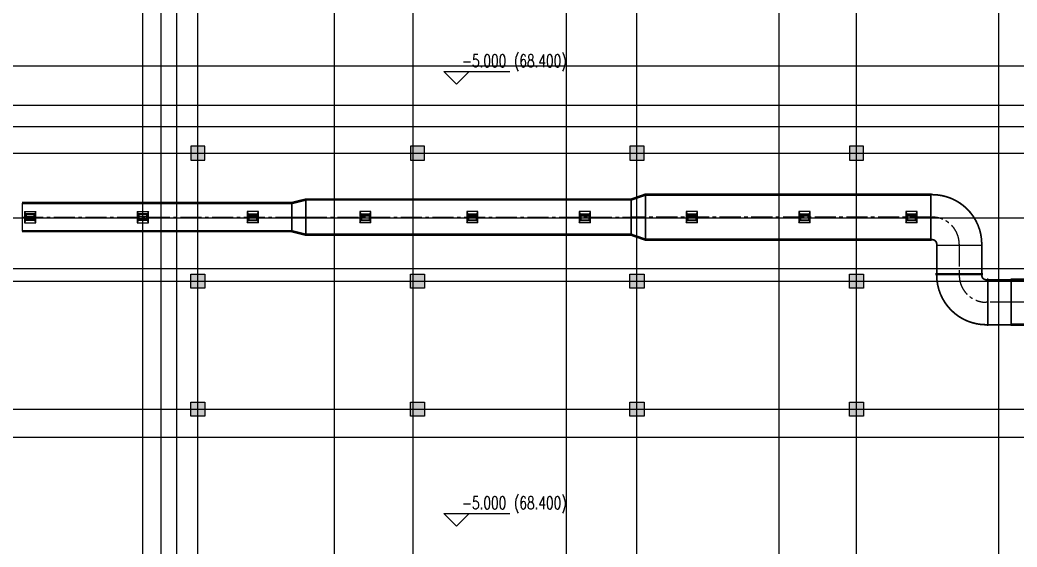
# Model space of a CAD drawing. Extents: x 369444 to 684549, y -549309 to 575337.
# Drawn here: x 431907 to 467325, y 83204 to 101943 of the extents above; entities that cross this region are included whole.
import ezdxf

# ---------------------------------------------------------------- set-up
doc = ezdxf.new("R2010")
doc.units = 0
doc.header["$LTSCALE"] = 1000
doc.header["$MEASUREMENT"] = 0
doc.linetypes.add('CENTER2', pattern=[1.125, 0.75, -0.125, 0.125, -0.125])
for name, color, linetype in [('COLUMN', 9, 'Continuous'), ('DOTE', 1, 'Continuous'), ('DUCT-排烟中心线', 5, 'CENTER2'), ('DUCT-排烟法兰', 4, 'Continuous'), ('DUCT-排烟管', 2, 'Continuous'), ('DUCT-排烟管端线', 4, 'Continuous'), ('景观场地标高', 4, 'Continuous'), ('风管标注', 3, 'Continuous')]:
    doc.layers.add(name, color=color, linetype=linetype)
doc.styles.add('_TCH_DIM', font='SIMPLEX', dxfattribs={"bigfont": 'GBCBIG'})

# ---------------------------------------------------------------- blocks, each defined once
blk = doc.blocks.new('column500')
h = blk.add_hatch(color=0)
h.dxf.hatch_style = 1
h.paths.add_polyline_path([(-216381, -381440), (-215881, -381440), (-215881, -380940), (-216381, -380940)])
at = {"color": 0}
blk.add_lwpolyline([(-216381, -381440), (-215881, -381440), (-215881, -380940), (-216381, -380940)], close=True, dxfattribs=at)
blk = doc.blocks.new('N-风管')
at = {"color": 0, "linetype": 'Continuous'}
for p, q in [((38489268030.223869, 3905189605.368588, 2600), (38489268430.223869, 3905189605.368588, 2600)), ((38489272030.223869, 3905189605.368588, 2600), (38489272430.223869, 3905189605.368588, 2600)), ((38489276331.104851, 3905189205.368588, 2600), (38489275931.104851, 3905189205.368588, 2600)), ((38489280331.104851, 3905189205.368588, 2600), (38489279931.104851, 3905189205.368588, 2600)), ((38489284131.104851, 3905189205.368588, 2600), (38489283731.104851, 3905189205.368588, 2600)), ((38489288131.104851, 3905189205.368588, 2600), (38489287731.104851, 3905189205.368588, 2600)), ((38489291931.104851, 3905189205.368588, 2600), (38489291531.104851, 3905189205.368588, 2600)), ((38489295931.104851, 3905189205.368588, 2600), (38489295531.104851, 3905189205.368588, 2600)), ((38489299731.104851, 3905189205.368588, 2600), (38489299331.104851, 3905189205.368588, 2600))]:
    blk.add_line(p, q, dxfattribs=at)
at = {"color": 0}
for p, q in [((38489268030.223869, 3905189605.368588, 2600), (38489268030.223869, 3905189205.368588, 2600)), ((38489268030.223869, 3905189605.368588, 2600), (38489268070.223869, 3905189516.4797, 2600)), ((38489268070.223869, 3905189442.405625, 2600), (38489268382.223869, 3905189442.405625, 2600)), ((38489268430.223869, 3905189605.368588, 2600), (38489268382.223869, 3905189516.4797, 2600)), ((38489268430.223869, 3905189205.368588, 2600), (38489268430.223869, 3905189605.368588, 2600)), ((38489272030.223869, 3905189605.368588, 2600), (38489272030.223869, 3905189205.368588, 2600)), ((38489272030.223869, 3905189605.368588, 2600), (38489272070.223869, 3905189516.4797, 2600)), ((38489272070.223869, 3905189442.405625, 2600), (38489272382.223869, 3905189442.405625, 2600)), ((38489272430.223869, 3905189605.368588, 2600), (38489272382.223869, 3905189516.4797, 2600)), ((38489272430.223869, 3905189205.368588, 2600), (38489272430.223869, 3905189605.368588, 2600)), ((38489275931.104851, 3905189605.368588, 2600), (38489275979.104851, 3905189516.4797, 2600)), ((38489276331.104851, 3905189605.368588, 2600), (38489275931.104851, 3905189605.368588, 2600)), ((38489275931.104851, 3905189605.368588, 2600), (38489275931.104851, 3905189205.368588, 2600)), ((38489276291.104851, 3905189442.405625, 2600), (38489275979.104851, 3905189442.405625, 2600)), ((38489276291.104851, 3905189516.4797, 2600), (38489276331.104851, 3905189605.368588, 2600)), ((38489276331.104851, 3905189205.368588, 2600), (38489276331.104851, 3905189605.368588, 2600)), ((38489279931.104851, 3905189605.368588, 2600), (38489279979.104851, 3905189516.4797, 2600)), ((38489280331.104851, 3905189605.368588, 2600), (38489279931.104851, 3905189605.368588, 2600)), ((38489279931.104851, 3905189605.368588, 2600), (38489279931.104851, 3905189205.368588, 2600)), ((38489280291.104851, 3905189442.405625, 2600), (38489279979.104851, 3905189442.405625, 2600)), ((38489280291.104851, 3905189516.4797, 2600), (38489280331.104851, 3905189605.368588, 2600)), ((38489280331.104851, 3905189205.368588, 2600), (38489280331.104851, 3905189605.368588, 2600)), ((38489283731.104851, 3905189605.368588, 2600), (38489283779.104851, 3905189516.4797, 2600)), ((38489284131.104851, 3905189605.368588, 2600), (38489283731.104851, 3905189605.368588, 2600)), ((38489283731.104851, 3905189605.368588, 2600), (38489283731.104851, 3905189205.368588, 2600)), ((38489284091.104851, 3905189442.405625, 2600), (38489283779.104851, 3905189442.405625, 2600)), ((38489284091.104851, 3905189516.4797, 2600), (38489284131.104851, 3905189605.368588, 2600)), ((38489284131.104851, 3905189205.368588, 2600), (38489284131.104851, 3905189605.368588, 2600)), ((38489287731.104851, 3905189605.368588, 2600), (38489287779.104851, 3905189516.4797, 2600)), ((38489288131.104851, 3905189605.368588, 2600), (38489287731.104851, 3905189605.368588, 2600)), ((38489287731.104851, 3905189605.368588, 2600), (38489287731.104851, 3905189205.368588, 2600)), ((38489288091.104851, 3905189442.405625, 2600), (38489287779.104851, 3905189442.405625, 2600)), ((38489288091.104851, 3905189516.4797, 2600), (38489288131.104851, 3905189605.368588, 2600)), ((38489288131.104851, 3905189205.368588, 2600), (38489288131.104851, 3905189605.368588, 2600)), ((38489291531.104851, 3905189605.368588, 2600), (38489291579.104851, 3905189516.4797, 2600)), ((38489291931.104851, 3905189605.368588, 2600), (38489291531.104851, 3905189605.368588, 2600)), ((38489291531.104851, 3905189605.368588, 2600), (38489291531.104851, 3905189205.368588, 2600)), ((38489291891.104851, 3905189442.405625, 2600), (38489291579.104851, 3905189442.405625, 2600)), ((38489291891.104851, 3905189516.4797, 2600), (38489291931.104851, 3905189605.368588, 2600)), ((38489291931.104851, 3905189205.368588, 2600), (38489291931.104851, 3905189605.368588, 2600)), ((38489295531.104851, 3905189605.368588, 2600), (38489295579.104851, 3905189516.4797, 2600)), ((38489295931.104851, 3905189605.368588, 2600), (38489295531.104851, 3905189605.368588, 2600)), ((38489295531.104851, 3905189605.368588, 2600), (38489295531.104851, 3905189205.368588, 2600)), ((38489295891.104851, 3905189442.405625, 2600), (38489295579.104851, 3905189442.405625, 2600)), ((38489295891.104851, 3905189516.4797, 2600), (38489295931.104851, 3905189605.368588, 2600)), ((38489295931.104851, 3905189205.368588, 2600), (38489295931.104851, 3905189605.368588, 2600)), ((38489299331.104851, 3905189605.368588, 2600), (38489299379.104851, 3905189516.4797, 2600)), ((38489299731.104851, 3905189605.368588, 2600), (38489299331.104851, 3905189605.368588, 2600)), ((38489299331.104851, 3905189605.368588, 2600), (38489299331.104851, 3905189205.368588, 2600)), ((38489299691.104851, 3905189442.405625, 2600), (38489299379.104851, 3905189442.405625, 2600)), ((38489299691.104851, 3905189516.4797, 2600), (38489299731.104851, 3905189605.368588, 2600)), ((38489299731.104851, 3905189205.368588, 2600), (38489299731.104851, 3905189605.368588, 2600)), ((38489268070.223869, 3905189294.257477, 2600), (38489268030.223869, 3905189205.368588, 2600)), ((38489268030.223869, 3905189205.368588, 2600), (38489268430.223869, 3905189205.368588, 2600)), ((38489268070.223869, 3905189368.331552, 2600), (38489268382.223869, 3905189368.331552, 2600)), ((38489268430.223869, 3905189205.368588, 2600), (38489268382.223869, 3905189294.257477, 2600)), ((38489272070.223869, 3905189294.257477, 2600), (38489272030.223869, 3905189205.368588, 2600)), ((38489272030.223869, 3905189205.368588, 2600), (38489272430.223869, 3905189205.368588, 2600)), ((38489272070.223869, 3905189368.331552, 2600), (38489272382.223869, 3905189368.331552, 2600)), ((38489272430.223869, 3905189205.368588, 2600), (38489272382.223869, 3905189294.257477, 2600)), ((38489275931.104851, 3905189205.368588, 2600), (38489275979.104851, 3905189294.257477, 2600)), ((38489276291.104851, 3905189368.331552, 2600), (38489275979.104851, 3905189368.331552, 2600)), ((38489276331.104851, 3905189205.368588, 2600), (38489276291.104851, 3905189294.257477, 2600)), ((38489279931.104851, 3905189205.368588, 2600), (38489279979.104851, 3905189294.257477, 2600)), ((38489280291.104851, 3905189368.331552, 2600), (38489279979.104851, 3905189368.331552, 2600)), ((38489280331.104851, 3905189205.368588, 2600), (38489280291.104851, 3905189294.257477, 2600)), ((38489283731.104851, 3905189205.368588, 2600), (38489283779.104851, 3905189294.257477, 2600)), ((38489284091.104851, 3905189368.331552, 2600), (38489283779.104851, 3905189368.331552, 2600)), ((38489284131.104851, 3905189205.368588, 2600), (38489284091.104851, 3905189294.257477, 2600)), ((38489287731.104851, 3905189205.368588, 2600), (38489287779.104851, 3905189294.257477, 2600)), ((38489288091.104851, 3905189368.331552, 2600), (38489287779.104851, 3905189368.331552, 2600)), ((38489288131.104851, 3905189205.368588, 2600), (38489288091.104851, 3905189294.257477, 2600)), ((38489291531.104851, 3905189205.368588, 2600), (38489291579.104851, 3905189294.257477, 2600)), ((38489291891.104851, 3905189368.331552, 2600), (38489291579.104851, 3905189368.331552, 2600)), ((38489291931.104851, 3905189205.368588, 2600), (38489291891.104851, 3905189294.257477, 2600)), ((38489295531.104851, 3905189205.368588, 2600), (38489295579.104851, 3905189294.257477, 2600)), ((38489295891.104851, 3905189368.331552, 2600), (38489295579.104851, 3905189368.331552, 2600)), ((38489295931.104851, 3905189205.368588, 2600), (38489295891.104851, 3905189294.257477, 2600)), ((38489299331.104851, 3905189205.368588, 2600), (38489299379.104851, 3905189294.257477, 2600)), ((38489299691.104851, 3905189368.331552, 2600), (38489299379.104851, 3905189368.331552, 2600)), ((38489299731.104851, 3905189205.368588, 2600), (38489299691.104851, 3905189294.257477, 2600))]:
    blk.add_line(p, q, dxfattribs=at)
at = {"color": 0, "lineweight": 40}
for p, q in [((38489268070.223869, 3905189516.4797, 2600), (38489268070.223869, 3905189294.257477, 2600)), ((38489268382.223869, 3905189516.4797, 2600), (38489268070.223869, 3905189516.4797, 2600)), ((38489268382.223869, 3905189294.257477, 2600), (38489268382.223869, 3905189516.4797, 2600)), ((38489272070.223869, 3905189516.4797, 2600), (38489272070.223869, 3905189294.257477, 2600)), ((38489272382.223869, 3905189516.4797, 2600), (38489272070.223869, 3905189516.4797, 2600)), ((38489272382.223869, 3905189294.257477, 2600), (38489272382.223869, 3905189516.4797, 2600)), ((38489275979.104851, 3905189516.4797, 2600), (38489275979.104851, 3905189294.257477, 2600)), ((38489275979.104851, 3905189516.4797, 2600), (38489276291.104851, 3905189516.4797, 2600)), ((38489276291.104851, 3905189294.257477, 2600), (38489276291.104851, 3905189516.4797, 2600)), ((38489279979.104851, 3905189516.4797, 2600), (38489279979.104851, 3905189294.257477, 2600)), ((38489279979.104851, 3905189516.4797, 2600), (38489280291.104851, 3905189516.4797, 2600)), ((38489280291.104851, 3905189294.257477, 2600), (38489280291.104851, 3905189516.4797, 2600)), ((38489283779.104851, 3905189516.4797, 2600), (38489283779.104851, 3905189294.257477, 2600)), ((38489283779.104851, 3905189516.4797, 2600), (38489284091.104851, 3905189516.4797, 2600)), ((38489284091.104851, 3905189294.257477, 2600), (38489284091.104851, 3905189516.4797, 2600)), ((38489287779.104851, 3905189516.4797, 2600), (38489287779.104851, 3905189294.257477, 2600)), ((38489287779.104851, 3905189516.4797, 2600), (38489288091.104851, 3905189516.4797, 2600)), ((38489288091.104851, 3905189294.257477, 2600), (38489288091.104851, 3905189516.4797, 2600)), ((38489291579.104851, 3905189516.4797, 2600), (38489291579.104851, 3905189294.257477, 2600)), ((38489291579.104851, 3905189516.4797, 2600), (38489291891.104851, 3905189516.4797, 2600)), ((38489291891.104851, 3905189294.257477, 2600), (38489291891.104851, 3905189516.4797, 2600)), ((38489295579.104851, 3905189516.4797, 2600), (38489295579.104851, 3905189294.257477, 2600)), ((38489295579.104851, 3905189516.4797, 2600), (38489295891.104851, 3905189516.4797, 2600)), ((38489295891.104851, 3905189294.257477, 2600), (38489295891.104851, 3905189516.4797, 2600)), ((38489299379.104851, 3905189516.4797, 2600), (38489299379.104851, 3905189294.257477, 2600)), ((38489299379.104851, 3905189516.4797, 2600), (38489299691.104851, 3905189516.4797, 2600)), ((38489299691.104851, 3905189294.257477, 2600), (38489299691.104851, 3905189516.4797, 2600)), ((38489268382.223869, 3905189294.257477, 2600), (38489268070.223869, 3905189294.257477, 2600)), ((38489272382.223869, 3905189294.257477, 2600), (38489272070.223869, 3905189294.257477, 2600)), ((38489275979.104851, 3905189294.257477, 2600), (38489276291.104851, 3905189294.257477, 2600)), ((38489279979.104851, 3905189294.257477, 2600), (38489280291.104851, 3905189294.257477, 2600)), ((38489283779.104851, 3905189294.257477, 2600), (38489284091.104851, 3905189294.257477, 2600)), ((38489287779.104851, 3905189294.257477, 2600), (38489288091.104851, 3905189294.257477, 2600)), ((38489291579.104851, 3905189294.257477, 2600), (38489291891.104851, 3905189294.257477, 2600)), ((38489295579.104851, 3905189294.257477, 2600), (38489295891.104851, 3905189294.257477, 2600)), ((38489299379.104851, 3905189294.257477, 2600), (38489299691.104851, 3905189294.257477, 2600))]:
    blk.add_line(p, q, dxfattribs=at)
at = {"layer": 'DUCT-排烟中心线', "color": 0}
for p, q in [((38489267939.929169, 3905189405.368588), (38489277516.528328, 3905189405.368588)), ((38489277516.728317, 3905189405.368588), (38489278016.728317, 3905189405.368588)), ((38489278016.928337, 3905189405.368588), (38489289576.926453, 3905189405.368575)), ((38489290077.126442, 3905189405.368588), (38489289577.126442, 3905189405.368575)), ((38489300217.000679, 3905189405.368948), (38489290077.326447, 3905189405.368588)), ((38489300217.200684, 3905189405.368948), (38489300267.200684, 3905189405.368947)), ((38489301227.200653, 3905188445.368947), (38489301227.200653, 3905188395.368947)), ((38489301227.200653, 3905188395.368947), (38489301227.200653, 3905187390.568254)), ((38489301227.200653, 3905187340.368254), (38489301227.200653, 3905187390.368254)), ((38489302237.200653, 3905186380.368254), (38489302187.200653, 3905186380.368254)), ((38489303072.863564, 3905186380.368254), (38489302237.400642, 3905186380.368254)), ((38489303573.063553, 3905186380.368649), (38489303073.063553, 3905186380.368254))]:
    blk.add_line(p, q, dxfattribs=at)
for centre, radius, start, end in [((38489300267.200653, 3905188445.368951), 959.999995, 359.9999997154, 89.999998626), ((38489302187.200653, 3905187340.368254), 960, 180.0000000285, 270)]:
    blk.add_arc(centre, radius, start, end, dxfattribs=at)
at = {"layer": 'DUCT-排烟法兰', "color": 0}
for p, q in [((38489290077.226448, 3905190245.368588), (38489290077.226448, 3905188565.368588)), ((38489300217.100677, 3905190245.368948), (38489300217.100677, 3905188565.368948)), ((38489277516.628326, 3905188875.368588), (38489277516.628326, 3905189935.368588)), ((38489278016.828331, 3905188750.368588), (38489278016.828331, 3905190060.368588)), ((38489289577.026443, 3905188750.368575), (38489289577.026443, 3905190060.368575)), ((38489302067.200653, 3905187390.468254), (38489300387.200653, 3905187390.468254)), ((38489300387.200653, 3905187370.268288), (38489302067.200653, 3905187370.268288)), ((38489302237.300636, 3905185540.368254), (38489302237.300636, 3905187220.368254)), ((38489303072.963547, 3905187220.368254), (38489303072.963547, 3905185540.368254))]:
    blk.add_line(p, q, dxfattribs=at)
at = {"layer": 'DUCT-排烟管', "color": 0}
for points, const_width in [([(38489290077.126419, 3905190205.368588), (38489289577.126427, 3905190030.368575)], 90), ([(38489300217.000648, 3905190205.368948), (38489290077.326424, 3905190205.368588)], 90), ([(38489300217.200699, 3905190205.368948), (38489300267.200699, 3905190205.368947)], 60), ([(38489277516.528328, 3905189905.368588), (38489267939.929169, 3905189905.368588)], 90), ([(38489277516.728317, 3905189905.368588), (38489278016.728317, 3905190030.368588)], 90), ([(38489289576.926453, 3905190030.368575), (38489278016.928337, 3905190030.368588)], 90), ([(38489267939.929169, 3905188905.368588), (38489277516.528328, 3905188905.368588)], 90), ([(38489277516.728317, 3905188905.368588), (38489278016.728317, 3905188780.368588)], 90), ([(38489278016.928337, 3905188780.368588), (38489289576.926453, 3905188780.368575)], 90), ([(38489290077.126457, 3905188605.368588), (38489289577.126457, 3905188780.368575)], 90), ([(38489290077.326477, 3905188605.368588), (38489300217.00071, 3905188605.368948)], 90), ([(38489300267.200653, 3905188605.368947), (38489300217.200653, 3905188605.368948)], 60), ([(38489300427.200653, 3905188395.368947), (38489300427.200653, 3905188445.368947)], 60), ([(38489300427.200653, 3905188395.368947), (38489300427.200653, 3905187390.568254)], 60), ([(38489302027.200653, 3905188445.368947), (38489302027.200653, 3905188395.368947)], 60), ([(38489302027.200653, 3905187390.568254), (38489302027.200653, 3905188395.368947)], 60), ([(38489300427.200653, 3905187340.368254), (38489300427.200653, 3905187390.368254)], 60), ([(38489302027.200653, 3905187390.368254), (38489302027.200653, 3905187340.368254)], 60), ([(38489302187.200653, 3905187180.368254), (38489302237.200653, 3905187180.368254)], 60), ([(38489303072.863564, 3905187180.368254), (38489302237.400642, 3905187180.368254)], 60), ([(38489303573.063568, 3905187180.368649), (38489303073.063568, 3905187180.368254)], 90), ([(38489302237.200653, 3905185580.368254), (38489302187.200653, 3905185580.368254)], 60), ([(38489302237.400642, 3905185580.368254), (38489303072.863564, 3905185580.368254)], 60), ([(38489303573.063538, 3905185580.368649), (38489303073.063538, 3905185580.368254)], 90)]:
    blk.add_lwpolyline(points, dxfattribs=dict(at, const_width=const_width))
at = {"layer": 'DUCT-排烟管', "color": 0, "extrusion": (0, 0, -1), "const_width": 60}
for points in [[(-38489300267.200699, 3905190205.368947, 0.4142135533), (-38489302027.200653, 3905188445.368947)], [(-38489300267.200653, 3905188605.368947, 0.4142135248), (-38489300427.200653, 3905188445.368947)], [(-38489302187.200653, 3905185580.368254, 0.4142135623), (-38489300427.200653, 3905187340.368254)], [(-38489302187.200653, 3905187180.368254, 0.4142135624), (-38489302027.200653, 3905187340.368254)]]:
    blk.add_lwpolyline(points, format="xyb", dxfattribs=at)
at = {"layer": 'DUCT-排烟管端线', "color": 0}
for p, q in [((38489290077.126457, 3905188605.368588), (38489290077.126419, 3905190205.368588)), ((38489290077.326424, 3905190205.368588), (38489290077.326477, 3905188605.368588)), ((38489300217.00071, 3905188605.368948), (38489300217.000648, 3905190205.368948)), ((38489300217.200699, 3905190205.368948), (38489300217.200653, 3905188605.368948)), ((38489267939.929169, 3905189905.368588), (38489267939.929169, 3905188905.368588)), ((38489277516.528328, 3905188905.368588), (38489277516.528328, 3905189905.368588)), ((38489277516.728317, 3905189905.368588), (38489277516.728317, 3905188905.368588)), ((38489278016.728317, 3905188780.368588), (38489278016.728317, 3905190030.368588)), ((38489278016.928337, 3905190030.368588), (38489278016.928337, 3905188780.368588)), ((38489289576.926453, 3905188780.368575), (38489289576.926453, 3905190030.368575)), ((38489289577.126427, 3905190030.368575), (38489289577.126457, 3905188780.368575)), ((38489302027.200653, 3905188395.368947), (38489300427.200653, 3905188395.368947)), ((38489302027.200653, 3905188395.368947), (38489300427.200653, 3905188395.368947)), ((38489300427.200653, 3905187390.568254), (38489302027.200653, 3905187390.568254)), ((38489300427.200653, 3905187390.368254), (38489302027.200653, 3905187390.368254)), ((38489302237.200653, 3905185580.368254), (38489302237.200653, 3905187180.368254)), ((38489302237.400642, 3905187180.368254), (38489302237.400642, 3905185580.368254)), ((38489303072.863564, 3905185580.368254), (38489303072.863564, 3905187180.368254)), ((38489303073.063568, 3905187180.368254), (38489303073.063538, 3905185580.368254))]:
    blk.add_line(p, q, dxfattribs=at)

msp = doc.modelspace()

# ---------------------------------------------------------------- linework, layer by layer
at = {"layer": 'DOTE', "color": 8}
for p, q in [((436274.5, 59364.2), (436274.5, 476704.8)), ((436924.5, 59364.2), (436924.5, 476704.8)), ((443074.5, 59364.2), (443074.5, 476704.8)), ((445874.5, 59364.2), (445874.5, 476704.8)), ((451324.5, 59364.2), (451324.5, 476704.8)), ((458874.5, 59364.2), (458874.5, 476704.8)), ((466674.5, 59364.2), (466674.5, 476704.8)), ((437474.5, 59364.2), (437474.5, 261807)), ((438224.5, 59364.2), (438224.5, 261807)), ((453824.5, 59364.2), (453824.5, 261807)), ((461624.5, 59364.2), (461624.5, 261807))]:
    msp.add_line(p, q, dxfattribs=at)
at = {"layer": 'DOTE', "color": 8, "lineweight": -2}
for p, q in [((377844.4, 100307), (624570.9, 100307)), ((377844.4, 98907), (624570.9, 98907)), ((377844.4, 98157), (624570.9, 98157)), ((377844.4, 97207), (624570.9, 97207)), ((377844.4, 94907), (624570.9, 94907)), ((377844.4, 93107), (624570.9, 93107)), ((377844.4, 92657), (624570.9, 92657)), ((377844.4, 88107), (624570.9, 88107)), ((377844.4, 87107), (624570.9, 87107))]:
    msp.add_line(p, q, dxfattribs=at)
at = {"layer": '景观场地标高'}
for p, q in [((447410.8, 99658), (446960.8, 100108)), ((446960.8, 100108), (449308.3, 100108)), ((447410.8, 99658), (447860.8, 100108)), ((447410.8, 83944.6), (446960.8, 84394.6)), ((446960.8, 84394.6), (449308.3, 84394.6)), ((447410.8, 83944.6), (447860.8, 84394.6))]:
    msp.add_line(p, q, dxfattribs=at)

# ---------------------------------------------------------------- block references
at = {"layer": 'COLUMN', "color": 8, "rotation": 270}
for p in [(819414.4, -118923.9), (827214.4, -118923.9), (835014.4, -118923.9), (842814.4, -118923.9)]:
    msp.add_blockref('column500', p, dxfattribs=at)
at = {"layer": 'COLUMN', "color": 8, "xscale": -1, "rotation": 270}
for p in [(819414.4, 308787.9), (827214.4, 308787.9), (835014.4, 308787.9), (842814.4, 308787.9), (819414.4, 304237.9), (827214.4, 304237.9), (835014.4, 304237.9), (842814.4, 304237.9)]:
    msp.add_blockref('column500', p, dxfattribs=at)
at = {"layer": '风管标注', "color": 8}
msp.add_blockref('N-风管', (-38488835956.2, -3905094473.4), dxfattribs=at)

# ---------------------------------------------------------------- texts
at = {"layer": '景观场地标高', "color": 7, "style": '_TCH_DIM', "width": 0.705882}
for s, p in [('-5.000', (447613.3, 100265.5)), ('(68.400)', (449458.3, 100265.5)), ('(68.400)', (449458.3, 84552.1)), ('-5.000', (447613.3, 84552.1))]:
    msp.add_text(s, height=446.25, dxfattribs=at).set_placement(p)

doc.saveas('drawing.dxf')
